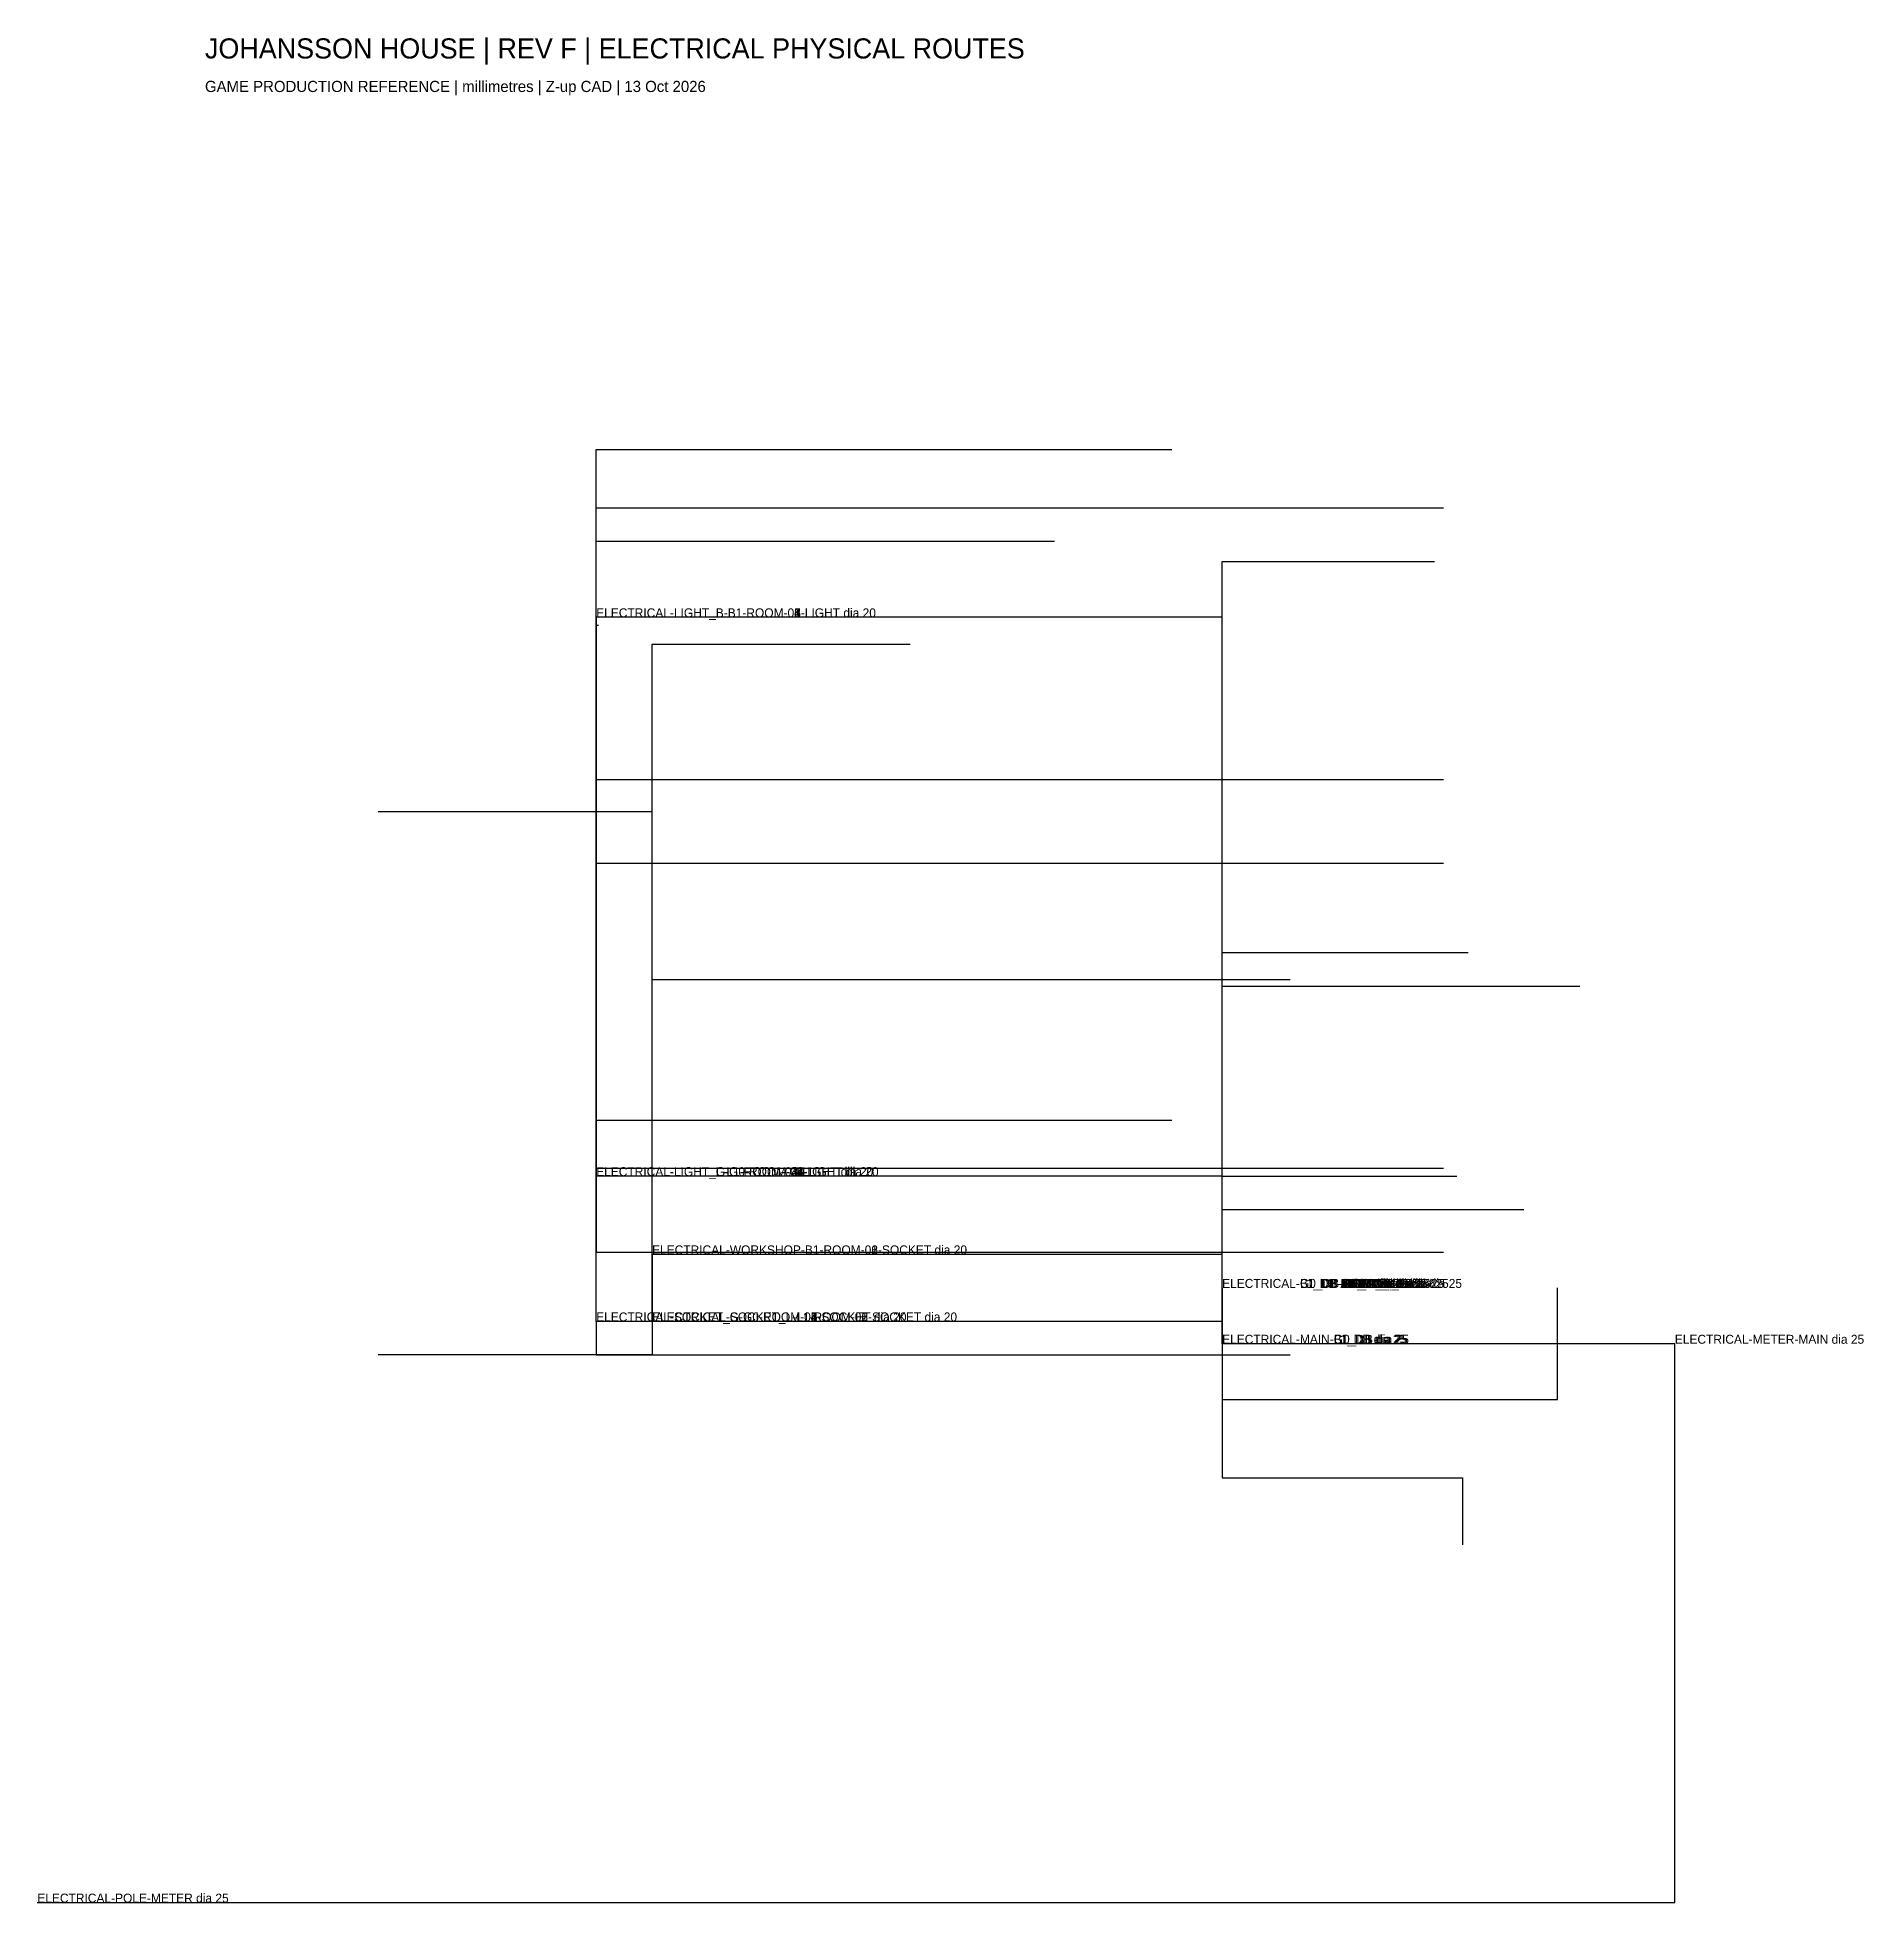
# Model space of a CAD drawing. Header units: millimetres. Extents: x -2500 to 13840, y -4001 to 12690.
import ezdxf

# ---------------------------------------------------------------- set-up
doc = ezdxf.new("R2010")
doc.units = ezdxf.units.MM

msp = doc.modelspace()

# ---------------------------------------------------------------- linework, layer by layer
at = {"layer": 'R-ELECTRICAL'}
for points in [[(2500, 2500, 2350), (2500, 2500, 2500), (2500, 9000, 2500), (7650, 9000, 2500), (7650, 9000, 2350)], [(2500, 2500, 2350), (2500, 2500, 2500), (2500, 8480, 2500), (10080, 8480, 2500), (10080, 8480, 2350)], [(2500, 7500, -450), (2500, 7500, -300), (2500, 8180, -300), (6600, 8180, -300), (6600, 8180, -450)], [(2500, 2500, 5150), (2500, 2500, 5300), (2500, 8180, 5300), (6600, 8180, 5300), (6600, 8180, 5150)], [(8100, 1500, -1400), (8100, 1500, -450), (8100, 8000, -450), (10000, 8000, -450), (10000, 8000, -500)], [(8100, 1500, -1400), (8100, 1500, -450), (8100, 7500, -450), (2500, 7500, -450)], [(2500, 7500, -450), (2500, 7500, -300), (2500, 2570, -300), (2520, 2570, -300), (2520, 2570, -450)], [(2500, 7500, -450), (2500, 7500, -300), (2500, 7430, -300), (2520, 7430, -300), (2520, 7430, -450)], [(2500, 7500, -450), (2500, 7500, -300), (2500, 3000, -300), (7650, 3000, -300), (7650, 3000, -450)], [(2500, 7500, -450), (2500, 7500, -300), (2500, 1820, -300), (10080, 1820, -300), (10080, 1820, -450)], [(2500, 7500, -450), (2500, 7500, -300), (2500, 5300, -300), (10080, 5300, -300), (10080, 5300, -450)], [(2500, 2500, 2350), (2500, 2500, 2500), (2500, 7430, 2500), (2520, 7430, 2500), (2520, 7430, 2350)], [(2500, 2500, 5150), (2500, 2500, 5300), (2500, 7430, 5300), (2520, 7430, 5300), (2520, 7430, 5150)], [(3000, 1800, -2450), (3000, 1800, -300), (3000, 7260, -300), (5310, 7260, -300), (5310, 7260, -2450)], [(3000, 1200, 3150), (3000, 1200, 5300), (3000, 7260, 5300), (5310, 7260, 5300), (5310, 7260, 3150)], [(2500, 2500, 2350), (2500, 2500, 2500), (2500, 6050, 2500), (10080, 6050, 2500), (10080, 6050, 2350)], [(3000, 1800, -2450), (3000, 1800, -300), (3000, 5760, -300), (550, 5760, -300), (550, 5760, -2450)], [(2500, 1200, 350), (2500, 1200, 2500), (2500, 5760, 2500), (550, 5760, 2500), (550, 5760, 350)], [(3000, 1200, 3150), (3000, 1200, 5300), (3000, 5760, 5300), (550, 5760, 5300), (550, 5760, 3150)], [(2500, 2500, 5150), (2500, 2500, 5300), (2500, 5300, 5300), (10080, 5300, 5300), (10080, 5300, 5150)], [(8100, 1500, -1400), (8100, 1500, -450), (8100, 4500, -450), (10300, 4500, -450), (10300, 4500, -2000)], [(3000, 1200, 3150), (3000, 1200, 5300), (3000, 4260, 5300), (8710, 4260, 5300), (8710, 4260, 3150)], [(8100, 1500, 4200), (8100, 1500, 5150), (8100, 4200, 5150), (11300, 4200, 5150)], [(8100, 1500, 1400), (8100, 1500, 2350), (8100, 4200, 2350), (11300, 4200, 2350)], [(2500, 2500, 5150), (2500, 2500, 5300), (2500, 3000, 5300), (7650, 3000, 5300), (7650, 3000, 5150)], [(2500, 2500, 2350), (2500, 2500, 2500), (2500, 2570, 2500), (2520, 2570, 2500), (2520, 2570, 2350)], [(2500, 2500, 2350), (2500, 2500, 2500), (2500, 2570, 2500), (10080, 2570, 2500), (10080, 2570, 2350)], [(2500, 2500, 5150), (2500, 2500, 5300), (2500, 2570, 5300), (2520, 2570, 5300), (2520, 2570, 5150)], [(8100, 1500, 1400), (8100, 1500, 2350), (8100, 2500, 2350), (2500, 2500, 2350)], [(8100, 1500, 4200), (8100, 1500, 5150), (8100, 2500, 5150), (2500, 2500, 5150)], [(2500, 2500, 2350), (2500, 2500, 2500), (2500, 1820, 2500), (6600, 1820, 2500), (6600, 1820, 2350)], [(2500, 2500, 5150), (2500, 2500, 5300), (2500, 1820, 5300), (10080, 1820, 5300), (10080, 1820, 5150)], [(8100, 1500, 1400), (8100, 1500, 2350), (8100, 2500, 2350), (10200, 2500, 2350), (10200, 2500, 350)], [(8100, 1500, -1400), (8100, 1500, -450), (8100, 2200, -450), (10800, 2200, -450), (10800, 2200, -1800)], [(3000, 1800, -2450), (3000, 1800, -300), (3000, 900, -300), (550, 900, -300), (550, 900, -2450)], [(8100, 1500, -1400), (8100, 1500, -450), (8100, 1800, -450), (3000, 1800, -450), (3000, 1800, -2450)], [(8100, 1500, 1400), (8100, 1500, 2350), (8100, 1200, 2350), (2500, 1200, 2350), (2500, 1200, 350)], [(8100, 1500, 4200), (8100, 1500, 5150), (8100, 1200, 5150), (3000, 1200, 5150), (3000, 1200, 3150)], [(8100, 1000, 1400), (8100, 1000, 2350), (8100, 1500, 2350), (8100, 1500, 1400)], [(8100, 1000, 1400), (8100, 1000, 5150), (8100, 1500, 5150), (8100, 1500, 4200)], [(8100, 1000, 1400), (8100, 1000, 2350), (8100, 1500, 2350), (8100, 1500, -1400)], [(8100, 1500, -1400), (8100, 500, -700), (11100, 500, -700), (11100, 1500, -700), (11100, 1500, -2100)], [(8100, 1500, -1400), (8100, -200, -450), (10250, -200, -450), (10250, -800, -450), (10250, -800, -2400)], [(2500, 1200, 350), (2500, 1200, 2500), (2500, 900, 2500), (550, 900, 2500), (550, 900, 350)], [(3000, 1200, 3150), (3000, 1200, 5300), (3000, 900, 5300), (550, 900, 5300), (550, 900, 3150)], [(2500, 1200, 350), (2500, 1200, 2500), (2500, 900, 2500), (8710, 900, 2500), (8710, 900, 350)], [(2500, 1200, 350), (2500, 1200, 2500), (2500, 900, 2500), (5310, 900, 2500), (5310, 900, 350)], [(-2500, -4000, 5000), (12150, -4000, 5000), (12150, 1000, 5000), (12150, 1000, 1400)], [(12150, 1000, 1400), (12150, 1000, 2350), (8100, 1000, 2350), (8100, 1000, 1400)]]:
    msp.add_polyline3d(points, dxfattribs=at)

# ---------------------------------------------------------------- texts
at = {"layer": 'R-TAGS'}
for s, p in [('ELECTRICAL-LIGHT_B-B1-ROOM-01-LIGHT dia 20', (2500, 7500, -450)), ('ELECTRICAL-LIGHT_B-B1-ROOM-02-LIGHT dia 20', (2500, 7500, -450)), ('ELECTRICAL-LIGHT_B-B1-ROOM-03-LIGHT dia 20', (2500, 7500, -450)), ('ELECTRICAL-LIGHT_B-B1-ROOM-04-LIGHT dia 20', (2500, 7500, -450)), ('ELECTRICAL-LIGHT_B-B1-ROOM-05-LIGHT dia 20', (2500, 7500, -450)), ('ELECTRICAL-LIGHT_B-B1-ROOM-06-LIGHT dia 20', (2500, 7500, -450)), ('ELECTRICAL-LIGHT_G-G0-ROOM-01-LIGHT dia 20', (2500, 2500, 2350)), ('ELECTRICAL-LIGHT_G-G0-ROOM-02-LIGHT dia 20', (2500, 2500, 2350)), ('ELECTRICAL-LIGHT_G-G0-ROOM-03-LIGHT dia 20', (2500, 2500, 2350)), ('ELECTRICAL-LIGHT_G-G0-ROOM-04-LIGHT dia 20', (2500, 2500, 2350)), ('ELECTRICAL-LIGHT_G-G0-ROOM-05-LIGHT dia 20', (2500, 2500, 2350)), ('ELECTRICAL-LIGHT_G-G0-ROOM-06-LIGHT dia 20', (2500, 2500, 2350)), ('ELECTRICAL-LIGHT_G-G0-ROOM-07-LIGHT dia 20', (2500, 2500, 2350)), ('ELECTRICAL-LIGHT_L-L1-ROOM-01-LIGHT dia 20', (2500, 2500, 5150)), ('ELECTRICAL-LIGHT_L-L1-ROOM-02-LIGHT dia 20', (2500, 2500, 5150)), ('ELECTRICAL-LIGHT_L-L1-ROOM-03-LIGHT dia 20', (2500, 2500, 5150)), ('ELECTRICAL-LIGHT_L-L1-ROOM-04-LIGHT dia 20', (2500, 2500, 5150)), ('ELECTRICAL-LIGHT_L-L1-ROOM-05-LIGHT dia 20', (2500, 2500, 5150)), ('ELECTRICAL-LIGHT_L-L1-ROOM-06-LIGHT dia 20', (2500, 2500, 5150)), ('ELECTRICAL-WORKSHOP-B1-ROOM-01-SOCKET dia 20', (3000, 1800, -2450)), ('ELECTRICAL-WORKSHOP-B1-ROOM-02-SOCKET dia 20', (3000, 1800, -2450)), ('ELECTRICAL-WORKSHOP-B1-ROOM-06-SOCKET dia 20', (3000, 1800, -2450)), ('ELECTRICAL-G0_DB-LIGHT_G dia 25', (8100, 1500, 1400)), ('ELECTRICAL-G0_DB-SOCKET_G dia 25', (8100, 1500, 1400)), ('ELECTRICAL-G0_DB-SEWING dia 25', (8100, 1500, 1400)), ('ELECTRICAL-L1_DB-LIGHT_L dia 25', (8100, 1500, 4200)), ('ELECTRICAL-L1_DB-AC_L dia 25', (8100, 1500, 4200)), ('ELECTRICAL-B1_DB-WORKSHOP dia 25', (8100, 1500, -1400)), ('ELECTRICAL-B1_DB-SAUNA dia 25', (8100, 1500, -1400)), ('ELECTRICAL-B1_DB-PUMP dia 25', (8100, 1500, -1400)), ('ELECTRICAL-B1_DB-LIGHT_B dia 25', (8100, 1500, -1400)), ('ELECTRICAL-G0_DB-AC_G dia 25', (8100, 1500, 1400)), ('ELECTRICAL-B1_DB-VENT dia 25', (8100, 1500, -1400)), ('ELECTRICAL-B1_DB-HEATER_E dia 25', (8100, 1500, -1400)), ('ELECTRICAL-B1_DB-STORM_PUMP dia 25', (8100, 1500, -1400)), ('ELECTRICAL-L1_DB-SOCKET_L dia 25', (8100, 1500, 4200)), ('ELECTRICAL-SOCKET_G-G0-ROOM-01-SOCKET dia 20', (2500, 1200, 350)), ('ELECTRICAL-SOCKET_G-G0-ROOM-02-SOCKET dia 20', (2500, 1200, 350)), ('ELECTRICAL-SOCKET_G-G0-ROOM-04-SOCKET dia 20', (2500, 1200, 350)), ('ELECTRICAL-SOCKET_G-G0-ROOM-05-SOCKET dia 20', (2500, 1200, 350)), ('ELECTRICAL-SOCKET_L-L1-ROOM-01-SOCKET dia 20', (3000, 1200, 3150)), ('ELECTRICAL-SOCKET_L-L1-ROOM-02-SOCKET dia 20', (3000, 1200, 3150)), ('ELECTRICAL-SOCKET_L-L1-ROOM-05-SOCKET dia 20', (3000, 1200, 3150)), ('ELECTRICAL-SOCKET_L-L1-ROOM-06-SOCKET dia 20', (3000, 1200, 3150)), ('ELECTRICAL-MAIN-G0_DB dia 25', (8100, 1000, 1400)), ('ELECTRICAL-MAIN-L1_DB dia 25', (8100, 1000, 1400)), ('ELECTRICAL-MAIN-B1_DB dia 25', (8100, 1000, 1400)), ('ELECTRICAL-METER-MAIN dia 25', (12150, 1000, 1400)), ('ELECTRICAL-POLE-METER dia 25', (-2500, -4000, 5000))]:
    msp.add_text(s, height=80, dxfattribs=at).set_placement(p)
at = {"layer": 'TITLE'}
for s, height, p in [('JOHANSSON HOUSE | REV F | ELECTRICAL PHYSICAL ROUTES', 180, (-1000, 12500)), ('GAME PRODUCTION REFERENCE | millimetres | Z-up CAD | 13 Oct 2026', 100, (-1000, 12200))]:
    msp.add_text(s, height=height, dxfattribs=at).set_placement(p)

doc.saveas('drawing.dxf')
